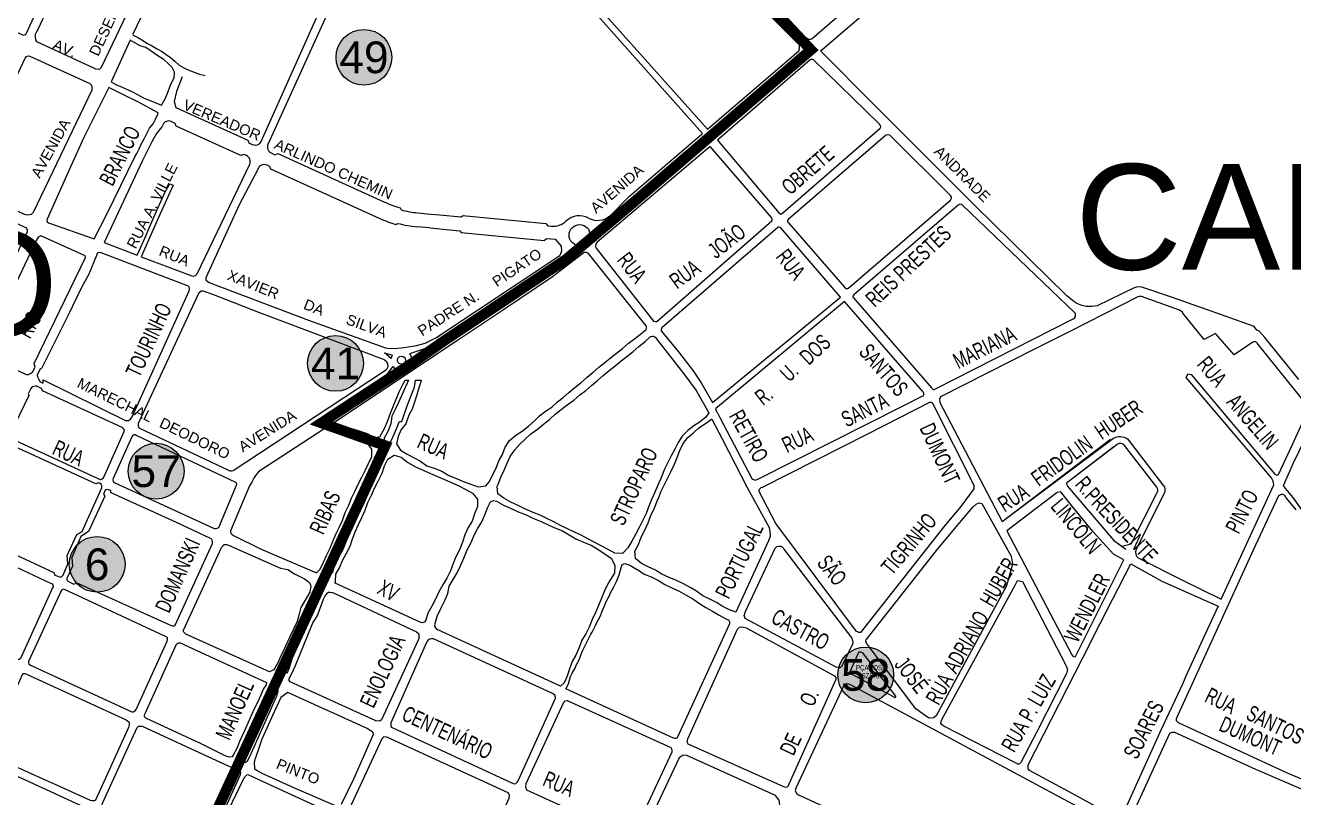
# Model space of a CAD drawing. Header units: millimetres. Extents: x 617885 to 663705, y 7172943 to 7234736.
# Drawn here: x 648214 to 649414, y 7182967 to 7183699 of the extents above; entities that cross this region are included whole.
import ezdxf
from ezdxf.enums import TextEntityAlignment as Align

# ---------------------------------------------------------------- set-up
doc = ezdxf.new("R2010")
doc.units = ezdxf.units.MM
for name, color, linetype in [('BAIRROS', 12, 'Continuous'), ('Equipamentos Públicos', 171, 'Continuous'), ('Escolas Municipais', 21, 'Continuous')]:
    doc.layers.add(name, color=color, linetype=linetype)
doc.layers.add('TOP_VIAS 10.000', color=7, linetype='Continuous', lineweight=9)
doc.layers.add('VIAS', color=7, linetype='Continuous', lineweight=5)
doc.styles.add('LDUP', font='LDUP.SHX')
doc.styles.get("Standard").update_dxf_attribs({"font": 'arial.ttf'})

msp = doc.modelspace()

# ---------------------------------------------------------------- hatches: boundary and pattern name
at = {"layer": 'Equipamentos Públicos', "true_color": 0xb3b3ff}
h = msp.add_hatch(color=151, dxfattribs=at)
edge = h.paths.add_edge_path()
edge.add_arc((648534.3, 7183668.5), 26.4, 0, 360)
h = msp.add_hatch(color=151, dxfattribs=at)
edge = h.paths.add_edge_path()
edge.add_arc((648507.4, 7183378.7), 26.4, 0, 360)
h = msp.add_hatch(color=151, dxfattribs=at)
edge = h.paths.add_edge_path()
edge.add_arc((648337.6, 7183276.6), 26.4, 0, 360)
h = msp.add_hatch(color=151, dxfattribs=at)
edge = h.paths.add_edge_path()
edge.add_arc((649009.2, 7183083.7), 26.4, 0, 360)
at = {"layer": 'Escolas Municipais'}
h = msp.add_hatch(color=21, dxfattribs=at)
edge = h.paths.add_edge_path()
edge.add_arc((648281.8, 7183188.4), 26.4, 0, 360)

# ---------------------------------------------------------------- linework, layer by layer
at = {"layer": 'BAIRROS', "lineweight": 40, "ltscale": 0.3, "const_width": 10}
for points in [[(647338.6, 7183238.9), (647837.5, 7184326), (648625.4, 7184374.7), (648591.3, 7184288.4), (648446.9, 7183983), (648825.2, 7183808), (648825.2, 7183808), (648846.3, 7183787.4), (648932.3, 7183702.3), (648957.4, 7183675.6), (648789.6, 7183531.3), (648725.5, 7183477.1), (648609.8, 7183399.8), (648579.8, 7183378.7), (648494, 7183322.3), (648554.5, 7183300.8), (648182.7, 7182495), (647174.2, 7182961.9), (647236.6, 7183017.4), (647338.6, 7183238.9)], [(648825.2, 7183808), (648932.3, 7183702.3), (648957.4, 7183675.6), (648789.6, 7183531.3), (648725.5, 7183477.1), (648609.8, 7183399.8), (648579.8, 7183378.7), (648494, 7183322.3), (648554.5, 7183300.8), (648554.5, 7183300.8), (648554.5, 7183300.8), (648554.5, 7183300.8), (648182.7, 7182495.3)]]:
    msp.add_lwpolyline(points, dxfattribs=at)
at = {"layer": 'Equipamentos Públicos', "color": 7, "lineweight": 5}
for centre in [(648534.3, 7183668.5), (648507.4, 7183378.7), (648337.6, 7183276.6), (649009.2, 7183083.7)]:
    msp.add_circle(centre, 26.4, dxfattribs=at)
at = {"layer": 'Escolas Municipais', "color": 7, "lineweight": 5}
msp.add_circle((648281.8, 7183188.4), 26.4, dxfattribs=at)
at = {"layer": 'VIAS', "color": 253}
for p, q in [((648446.4, 7183578, -957.8), (648450, 7183576.3, -957.8)), ((648450, 7183576.3, -957.8), (648452.7, 7183577.3, -957.8)), ((648452.7, 7183577.3, -957.8), (648553, 7183531.8, -957.8)), ((648568.5, 7183525.9, -957.8), (648569.6, 7183524.1, -957.8)), ((648585.2, 7183521.3, -957.8), (648594, 7183520.4, -957.8)), ((648594, 7183520.4, -957.8), (648605.8, 7183519.3, -957.8)), ((648605.8, 7183519.3, -957.8), (648626.3, 7183517.4, -957.8)), ((648626.3, 7183517.4, -957.8), (648627.9, 7183518.6, -957.8)), ((648627.9, 7183518.6, -957.8), (648706.5, 7183511.2, -957.8)), ((648596.7, 7183506.9, -957.8), (648625.1, 7183504.2, -957.8)), ((648625.1, 7183504.2, -957.8), (648626.3, 7183502.7, -957.8)), ((648626.3, 7183502.7, -957.8), (648704.9, 7183495.2, -957.8)), ((648706.5, 7183511.2, -957.8), (648708.3, 7183509, -957.8)), ((648708.3, 7183509, -957.8), (648711.6, 7183508.7, -957.8)), ((648704.9, 7183495.2, -957.8), (648707.2, 7183497.1, -957.8)), ((648707.2, 7183497.1, -957.8), (648715.4, 7183496.3, -957.8))]:
    msp.add_line(p, q, dxfattribs=at)
at = {"layer": 'VIAS', "color": 253, "flags": 128}
for points in [[(648437.1, 7183588.8), (648560.2, 7183864.5), (648563.8, 7183872.4), (648567.7, 7183881.1), (648571.4, 7183889.5), (648574.5, 7183895.4), (648578.1, 7183902.6), (648581.5, 7183908.8), (648583, 7183911.6), (648583.4, 7183913.8), (648582.6, 7183915.5), (648581.2, 7183916.6), (648454, 7183975.5), (648452.3, 7183975.5), (648451.8, 7183975.3), (648450.1, 7183974.2), (648449.1, 7183972.5), (648417.8, 7183906.1), (648367.5, 7183800), (648363.6, 7183791.8), (648360, 7183783.4), (648315.5, 7183690.3)], [(648568.8, 7183862.6), (648443.4, 7183585.9)], [(648767.2, 7183518.3), (648785.6, 7183536.9), (648854.7, 7183596.3), (648755.7, 7183707.8), (648760.6, 7183711.1), (648859.4, 7183600.4), (648945.9, 7183674.8), (648946.7, 7183676.6), (648946.7, 7183678.2), (648946.4, 7183680), (648827.2, 7183800), (648824.7, 7183802.5), (648821.8, 7183805.1), (648818.4, 7183807.2), (648811, 7183810), (648805, 7183812.8), (648796.5, 7183800)], [(648315.5, 7183690.3), (648315.9, 7183689.6), (648320.3, 7183687.2), (648325.5, 7183684), (648328.8, 7183682), (648333.3, 7183679.8), (648337.8, 7183677), (648342.6, 7183674.2), (648347, 7183671.1), (648351.2, 7183668.3), (648355.2, 7183664.9), (648359.4, 7183661), (648363.8, 7183658.5), (648368.6, 7183656.5), (648373.7, 7183654.3), (648378.7, 7183652.6), (648384, 7183651.2)], [(648362.4, 7183650.1), (648357, 7183636.2), (648354.6, 7183626.6)], [(648339.5, 7183615.9), (648320.8, 7183626.2), (648305.4, 7183633.5), (648292.9, 7183639.8), (648269.1, 7183592.7), (648256.9, 7183565.5), (648234.6, 7183515.1), (648234.3, 7183513.7), (648234.6, 7183512.6), (648235.7, 7183511.8), (648279.1, 7183496.6), (648290.9, 7183520.1), (648317.6, 7183574.2), (648319.2, 7183577.3), (648321.5, 7183581.8), (648323.7, 7183586.8), (648326.2, 7183591.3), (648328.8, 7183596.3), (648331.3, 7183601.3), (648334.7, 7183605.5), (648336.9, 7183610), (648339.2, 7183614.8), (648339.5, 7183615.9)], [(648338.1, 7183596.5), (648333.6, 7183588.5), (648324.6, 7183570.8), (648288.4, 7183493.2), (648319.7, 7183481.2), (648325.9, 7183495.2), (648335.5, 7183517), (648345.8, 7183540.5)], [(648343.1, 7183602.7), (648338.1, 7183596.5)], [(648920.1, 7183516.8), (648861.9, 7183584.2), (648754.9, 7183493.6), (648754.1, 7183492.2), (648753.6, 7183490.4)], [(648345.8, 7183540.5), (648350.6, 7183548.7), (648353.7, 7183547.3), (648339.7, 7183516.7), (648323.4, 7183479.5), (648371.3, 7183461.5), (648372.7, 7183461.3), (648374.9, 7183461.8), (648376.3, 7183463.5), (648426.2, 7183567.4)], [(648434.5, 7183564), (648434.4, 7183563.7), (648416.2, 7183528.7), (648384.8, 7183459.8), (648384.8, 7183457.9), (648387.3, 7183455.6), (648389.5, 7183454.5), (648481.7, 7183419.7), (648554.7, 7183393.3)], [(648920.8, 7183514.5), (648920.8, 7183515.4)], [(648753.6, 7183490.4), (648753.6, 7183489.4)], [(648754.1, 7183487.8), (648808.5, 7183418.8), (648810.1, 7183418.3)], [(648554.7, 7183393.3), (648558.4, 7183392.7), (648566.5, 7183393.1), (648572.5, 7183393.7), (648584, 7183395.7), (648592.3, 7183397.9), (648602.2, 7183402.8), (648719.8, 7183480.7)], [(648746.9, 7183482.6), (648744.9, 7183483.7), (648742.9, 7183483.7), (648741.6, 7183482.9)], [(648795.9, 7183406.4), (648801.3, 7183410.8)], [(648801.8, 7183412), (648801.8, 7183413.7), (648801.5, 7183414.2)], [(648622.9, 7183400.3), (648505.8, 7183322.5)], [(648779.1, 7183392.7), (648784.7, 7183397.7)], [(648739.5, 7183360.2), (648745.7, 7183365.5), (648751.3, 7183370.3)], [(648756.6, 7183375), (648762.2, 7183379.5)], [(648573.3, 7183362.8), (648576.5, 7183362.8)], [(648575.4, 7183339.3), (648582.1, 7183356.3)], [(648583, 7183362.9), (648588.5, 7183362.9), (648588.5, 7183362.2)], [(648586.2, 7183355.5), (648584.2, 7183348.8), (648582.3, 7183342.1)], [(648717.4, 7183342.3), (648723, 7183346.5)], [(648728.3, 7183351.2), (648733.9, 7183355.7)], [(648556.8, 7183324.7), (648559.3, 7183331.4), (648562.1, 7183337.9)], [(648566.9, 7183341.8), (648563.8, 7183335.1), (648560.7, 7183328.6), (648559.6, 7183321.6)], [(648579.9, 7183335.4), (648576.9, 7183329.5)], [(648706.2, 7183333.3), (648712, 7183337.2)], [(648505.5, 7183321.9), (648509.4, 7183320.3), (648516.7, 7183318.3), (648523.7, 7183316.6), (648530.7, 7183314.6)], [(648573.9, 7183321.6), (648569.4, 7183316), (648566.6, 7183309.6)], [(648684, 7183314.5), (648689.9, 7183319.3), (648695.5, 7183324.1)], [(648537.4, 7183312.4), (648544.2, 7183308.5)], [(648672.2, 7183305.6), (648678.1, 7183310.6)], [(648553.4, 7183305.9), (648554.2, 7183304.3), (648557.6, 7183302.9)], [(648565.2, 7183302.6), (648568.8, 7183296.4)], [(648656.2, 7183273.4), (648659.6, 7183279.5), (648662.1, 7183286.3), (648665.5, 7183292.4), (648668, 7183299.4)], [(649426.5, 7183233.8), (649413.8, 7183251.8), (649406.7, 7183260.3), (649405.8, 7183261.2), (649404.8, 7183263.2), (649414.1, 7183284.5), (649424.2, 7183305.5)], [(648581.7, 7183289.4), (648587.8, 7183286)], [(648600.7, 7183279.6), (648608, 7183276.5)], [(648614.5, 7183272.6), (648621.8, 7183269.8)], [(648642.5, 7183261.9), (648649.8, 7183262.7)], [(648391.1, 7183209.7), (648390.5, 7183211.6), (648389.4, 7183213), (648388.5, 7183213.3), (648356.8, 7183227.9), (648295.2, 7183256.2), (648294.4, 7183258.2), (648292.4, 7183259), (648291.3, 7183259.3), (648290.2, 7183259), (648289.3, 7183258.5), (648287.7, 7183254.8), (648289.1, 7183252.9), (648273.6, 7183219.5), (648266.3, 7183214.8)], [(649328.1, 7183096.5), (649376.3, 7183202), (649400.2, 7183253.5), (649402.8, 7183254.8), (649403.8, 7183254.8)], [(649403.8, 7183254.8), (649405.7, 7183253.8)], [(649405.7, 7183253.8), (649407.3, 7183251.1)], [(649407.3, 7183251.1), (649416.2, 7183240.1)], [(648266.3, 7183214.8), (648257.9, 7183194.9), (648258.5, 7183186.8), (648253.2, 7183175), (648253.2, 7183173.6), (648253.4, 7183173.1), (648254, 7183172.5), (648259.6, 7183169.7), (648262.7, 7183170.8), (648351.8, 7183130.4), (648353.2, 7183130.1), (648354.6, 7183130.1), (648355.7, 7183130.7), (648391.1, 7183208), (648391.1, 7183209.7)], [(648741.6, 7183107.2), (648749.2, 7183122.4), (648750.2, 7183124.3), (648753.4, 7183130.6), (648754.4, 7183132.7), (648758.1, 7183139.5), (648759.9, 7183144.2), (648762.5, 7183150.8), (648763.3, 7183152.6), (648766.7, 7183158.9), (648767.5, 7183160.8), (648770.9, 7183167.1), (648773.3, 7183172.1), (648775.9, 7183178.4), (648777.7, 7183185.2), (648777.7, 7183185.5), (648778.8, 7183188.3), (648781.2, 7183189.1), (648786.1, 7183187.5), (648792.2, 7183183.9)], [(648792.2, 7183183.9), (648793.2, 7183183.4), (648799.5, 7183179.2), (648806.1, 7183176.5), (648813.2, 7183173.1), (648819.2, 7183169.2), (648825.6, 7183166), (648832.7, 7183162.9), (648839.2, 7183159.2), (648845.5, 7183155.6), (648851.8, 7183151.4), (648857.9, 7183147.4), (648864.2, 7183144), (648870.5, 7183140.3), (648876.8, 7183136.9), (648879.4, 7183135.9), (648880, 7183134.6), (648880.2, 7183133.3), (648880.2, 7183132), (648830.7, 7183024.1), (648830.4, 7183023.8), (648829.4, 7183023.5), (648828.8, 7183023.5), (648827.8, 7183023.8), (648827.3, 7183023.8), (648725.4, 7183070.5), (648727.9, 7183075.2), (648729.8, 7183082.3), (648731.3, 7183085.2), (648734.8, 7183091.5), (648735, 7183092.2), (648738.2, 7183098.5), (648738.9, 7183100.7), (648741.6, 7183107.2), (648749.2, 7183122.4)], [(648676.8, 7182980.6), (648678.2, 7182980.9), (648679.3, 7182982), (648680.2, 7182983.4), (648715.5, 7183061.6), (648715.5, 7183062.4), (648715, 7183064.4), (648713.3, 7183065.8), (648712.2, 7183066.3), (648600.1, 7183117.9), (648598.1, 7183117.9), (648596.2, 7183117.4), (648594.8, 7183116.3), (648593.9, 7183115.1), (648593.6, 7183114.3), (648559.7, 7183038.4)], [(648406.6, 7183005.7), (648403, 7183007.1), (648379.7, 7183018.6), (648327.9, 7183042.8), (648326.8, 7183043.6), (648326.5, 7183044.7), (648326.5, 7183045.8), (648327.1, 7183047), (648356.8, 7183112.8), (648357.1, 7183113), (648358.2, 7183113.9), (648359.1, 7183114.2)], [(648359.1, 7183114.2), (648360.5, 7183114.2), (648392, 7183099.6), (648442, 7183076.6), (648441.7, 7183074.3), (648439, 7183070.1), (648436.3, 7183063.9), (648434, 7183058.3), (648430.3, 7183051.5), (648426.1, 7183041.4), (648421.1, 7183030.6), (648416.5, 7183020.6), (648413.9, 7183014.1), (648410.6, 7183007.7), (648409.7, 7183006), (648406.6, 7183005.7)], [(649303.5, 7183042.4), (649328.1, 7183096.5)], [(648513.1, 7182961.4), (648524.9, 7182986), (648543.2, 7183027.5), (648542.9, 7183028.9), (648542, 7183030), (648540.3, 7183031.1), (648537.3, 7183032.8), (648513.2, 7183044), (648505.6, 7183047.5), (648494.8, 7183052.3), (648462.2, 7183067), (648455.7, 7183062.3), (648452.3, 7183054.7), (648447.9, 7183045.2), (648442.5, 7183033.2), (648437.5, 7183022.8), (648434.7, 7183014.4), (648431.6, 7183005.1), (648431.3, 7183004.9), (648430.5, 7183000.7), (648430.7, 7182995.1), (648432.7, 7182993.4), (648437.5, 7182990.6), (648467.7, 7182977.1), (648509.2, 7182959.2)], [(648559.7, 7183038.4), (648559.7, 7183035.6), (648560.2, 7183034.5), (648561.1, 7183033.9), (648675.4, 7182980.9), (648676.8, 7182980.6)], [(649303.5, 7183040.3), (649303.5, 7183042.4)], [(649305.3, 7183038.4), (649303.5, 7183040.3)], [(649453, 7182951.4), (649453, 7182960.4), (649451, 7182969.8), (649440.3, 7182977.4), (649409.2, 7182990.4), (649305.3, 7183038.4)]]:
    msp.add_lwpolyline(points, dxfattribs=at)
at = {"layer": 'VIAS', "color": 253}
for points in [[(648272.6, 7183819.6), (648272.6, 7183817.1), (648272, 7183816.3), (648264.5, 7183800), (648214.5, 7183691.1), (648213.7, 7183689.8), (648212, 7183689.3), (648210.3, 7183690), (648200, 7183694.7), (648136.6, 7183723.6), (648135.5, 7183725)], [(649419.3, 7183363.3), (649386.9, 7183403.1), (649381.4, 7183409.4), (649379.5, 7183410.2), (649376.9, 7183413.6), (649341.7, 7183426.2), (649297.8, 7183441.6), (649270.5, 7183451), (649267.6, 7183451.3), (649265.5, 7183451), (649263.4, 7183450.3), (649228.2, 7183433.2), (649223.2, 7183432.4), (649218, 7183432.4), (649213.8, 7183433.4), (649209.1, 7183435.5), (649205.1, 7183437.9), (649202.7, 7183440), (649199.6, 7183442.6), (649112.6, 7183528.1), (649015.8, 7183624.7), (648966.9, 7183674), (648966.9, 7183674.8), (648967.7, 7183675.6), (649112.4, 7183800)], [(648998.4, 7183720.5), (648958.5, 7183686), (648956.7, 7183685.3), (648955.1, 7183685.3), (648953.3, 7183686.8), (648925.4, 7183714.7)], [(648101.1, 7183423.9), (648101.4, 7183426.7), (648104.5, 7183434.2), (648107, 7183434.8), (648151.6, 7183533.4), (648151.9, 7183533.7), (648152.4, 7183534.2), (648153, 7183534.5), (648154.7, 7183534.5), (648156.4, 7183534.2), (648200, 7183514), (648212.7, 7183508.1), (648214.4, 7183507.3), (648214.9, 7183506.5), (648215.5, 7183504.8), (648215.5, 7183503.4), (648200, 7183470.4), (648169.5, 7183405.3), (648170.6, 7183403.1), (648167.5, 7183396.4), (648165.8, 7183393.9)], [(648810.1, 7183418.3), (648811.4, 7183418.5), (648920.5, 7183513.7), (648920.8, 7183514.5)], [(648920.8, 7183515.4), (648920.1, 7183516.8)], [(648864.3, 7183341.6), (648985.4, 7183441.5), (648928.5, 7183507.3), (648927.7, 7183507.6), (648926.9, 7183507.6), (648926.1, 7183507.3), (648816.4, 7183412.2), (648815.9, 7183411.5)], [(648753.6, 7183489.4), (648753.8, 7183488.6), (648754.1, 7183487.8)], [(648741.6, 7183482.9), (648712.9, 7183460.8), (648666.4, 7183429.4), (648622.9, 7183400.3)], [(648801.5, 7183414.2), (648746.9, 7183482.6)], [(648867.1, 7183335.6), (648868.4, 7183332.5), (648868.8, 7183332), (648871.1, 7183327.6), (648901.4, 7183269.8), (648902.4, 7183269), (648904.5, 7183268.2), (648907.2, 7183269.2), (649045.3, 7183338.7), (649062.8, 7183347.5), (649063.9, 7183348.1), (649064.2, 7183349.1), (649064.1, 7183350.2), (649063.9, 7183351), (649063.6, 7183351.7), (649063.1, 7183352.3), (649026.8, 7183394), (649018.9, 7183403.1), (648989.1, 7183437.4), (648867.1, 7183335.6)], [(648707.3, 7183231.9), (648701, 7183235), (648694.4, 7183237.6), (648687.3, 7183240.8), (648680.8, 7183243.9), (648673.2, 7183247.3), (648666.8, 7183251), (648661.1, 7183255.2), (648660.5, 7183262.3), (648661.3, 7183264.4), (648663.9, 7183271), (648667.1, 7183277.5), (648669.7, 7183284.1), (648672.8, 7183290.4), (648677, 7183296.7), (648681.8, 7183302.2), (648687, 7183306.9), (648692.3, 7183311.9), (648698.6, 7183316.4), (648704.3, 7183321.1), (648709.8, 7183325.6), (648715.4, 7183330.6), (648721.1, 7183335), (648726.6, 7183339.5), (648732.9, 7183344), (648738.4, 7183348.7), (648744.2, 7183353.1), (648749.7, 7183357.6), (648755.2, 7183362.6), (648760.8, 7183367.1), (648766.3, 7183371.8), (648772.1, 7183376.5), (648777.6, 7183381), (648783.3, 7183385.5), (648789.1, 7183389.9), (648794.6, 7183394.6), (648800.1, 7183399.1), (648805.4, 7183404), (648807, 7183404.4), (648808, 7183404.4), (648808.8, 7183404.1), (648809.8, 7183403.6), (648838, 7183367.4), (648848.8, 7183352.9), (648860.6, 7183332), (648858, 7183327.7), (648852.5, 7183323.3), (648846.4, 7183319.6), (648840.7, 7183315.1), (648835.4, 7183309.9), (648831.7, 7183303.8), (648828.6, 7183297.5), (648825.2, 7183291.2), (648822, 7183284.9), (648818.9, 7183278.6), (648815.8, 7183271.3), (648812.9, 7183263.9), (648809.7, 7183256.8), (648806.8, 7183250.3), (648803.9, 7183243.5), (648801.3, 7183236.6), (648798.2, 7183230.3), (648795, 7183223.8), (648791.6, 7183217.2), (648788, 7183210.4), (648784, 7183204.1), (648779, 7183198.8), (648771.9, 7183199.1), (648765.6, 7183202.5), (648758.8, 7183205.9)], [(648784.7, 7183397.7), (648790.3, 7183401.9), (648795.9, 7183406.4)], [(648801.3, 7183410.8), (648801.8, 7183412)], [(648815.9, 7183411.5), (648815.6, 7183410.7)], [(648815.6, 7183410.7), (648815.6, 7183409.6), (648831.9, 7183389.7), (648845.9, 7183371.6), (648853.5, 7183360.3), (648864.3, 7183341.6)], [(648762.2, 7183379.5), (648767.8, 7183384), (648773.4, 7183388.5), (648779.1, 7183392.7)], [(648751.3, 7183370.3), (648756.6, 7183375)], [(648562.1, 7183337.9), (648564.9, 7183344.9), (648567.7, 7183351.6), (648571, 7183358.6), (648573.3, 7183362.9)], [(648576.5, 7183362.8), (648566.9, 7183341.8)], [(648582.1, 7183356.3), (648583, 7183362.9)], [(648588.5, 7183362.2), (648586.2, 7183355.5)], [(648733.9, 7183355.7), (648739.5, 7183360.2)], [(648723, 7183346.5), (648728.3, 7183351.2)], [(648557.6, 7183302.9), (648560.1, 7183305.4), (648562.9, 7183311.8), (648567.8, 7183323.8), (648570.3, 7183323.8), (648575.4, 7183339.3)], [(648582.3, 7183342.1), (648579.9, 7183335.4)], [(648695.5, 7183324.1), (648700.6, 7183329.1), (648706.2, 7183333.3)], [(648712, 7183337.2), (648717.4, 7183342.3)], [(648505.8, 7183322.5), (648505.5, 7183321.9)], [(648544.2, 7183308.5), (648549.3, 7183309.2), (648554, 7183317.7), (648556.8, 7183324.7)], [(648559.6, 7183321.6), (648556.8, 7183314.3), (648553.4, 7183307.9), (648553.4, 7183305.9)], [(648576.9, 7183329.5), (648573.9, 7183321.6)], [(648530.7, 7183314.6), (648537.4, 7183312.4)], [(648566.6, 7183309.6), (648565.2, 7183302.6)], [(648678.1, 7183310.6), (648684, 7183314.5)], [(648200, 7183199.6), (648240.8, 7183180.6), (648241.7, 7183178.1), (648247.3, 7183176.1), (648248.1, 7183176.7), (648248.7, 7183177.3), (648249.5, 7183178.1), (648254, 7183189), (648253.4, 7183196.9), (648262.4, 7183216.8), (648267.5, 7183219.5), (648272.5, 7183230.8), (648286.3, 7183260.7), (648286.3, 7183263), (648285.7, 7183264.4), (648284, 7183265.2), (648282.6, 7183265.5), (648281.5, 7183264.9), (648280.4, 7183264.7), (648200, 7183301.7)], [(648568.8, 7183296.4), (648575.2, 7183292.8), (648581.7, 7183289.4)], [(648668, 7183299.4), (648672.2, 7183305.6)], [(648587.8, 7183286), (648593.7, 7183281.8), (648600.7, 7183279.6)], [(648608, 7183276.5), (648614.5, 7183272.6)], [(648649.8, 7183262.7), (648653.2, 7183266.9), (648656.2, 7183273.4)], [(648621.8, 7183269.8), (648628.2, 7183266.7), (648635.5, 7183264.4), (648642.5, 7183261.9)], [(648758.8, 7183205.9), (648746.2, 7183212.7), (648739.9, 7183215.9), (648733.6, 7183219), (648727, 7183221.9), (648720.4, 7183225.3), (648713.9, 7183228.7), (648707.3, 7183231.9)], [(648200, 7182910.1), (648231.8, 7182866.8), (648232.8, 7182866), (648233.8, 7182865.8), (648234.7, 7182866.1), (648235.8, 7182867.2), (648263.8, 7182927.7), (648275.4, 7182952.6), (648275.8, 7182953.7), (648275.8, 7182954.9), (648275.1, 7182955.8), (648273.7, 7182956.6), (648214.1, 7182983.9), (648200, 7182990.4)]]:
    msp.add_lwpolyline(points, dxfattribs=at)
at = {"layer": 'VIAS', "color": 253, "flags": 128}
for points in [[(648280.3, 7183657.7), (648282.6, 7183657.4), (648284.2, 7183657.7), (648285.9, 7183659.1), (648344.3, 7183781.8), (648344.6, 7183783.7), (648344.6, 7183785.1), (648344.3, 7183786.5), (648342.9, 7183787.6), (648316, 7183800), (648284.3, 7183814.6), (648283.8, 7183814.8), (648282.9, 7183814.8), (648281.5, 7183814.6), (648280.7, 7183813.7), (648274.3, 7183800), (648225.9, 7183695.6), (648224.4, 7183692.6), (648223.2, 7183690.2), (648223, 7183687.7), (648223.4, 7183685.2), (648224.3, 7183683.5), (648278.4, 7183658.5)], [(648299.4, 7183642.8), (648305.3, 7183640.3), (648315.3, 7183635.8), (648325.7, 7183630.2), (648342.8, 7183623.1), (648343.9, 7183625.4), (648346.4, 7183629.9), (648348.4, 7183634.7), (648350.4, 7183639.7), (648352.1, 7183644.5), (648354.6, 7183649.2), (648354.9, 7183654.3), (648352.9, 7183659), (648349, 7183662.7), (648344.8, 7183666.6), (648340.3, 7183669.4), (648336.1, 7183672.2), (648331.9, 7183675), (648327.7, 7183677.8), (648322.4, 7183679.5), (648317.6, 7183682.3), (648313.1, 7183684.7), (648295.2, 7183645.4)], [(648869, 7183590.2), (648927.2, 7183521), (648928.2, 7183520.4), (648929.5, 7183520.4), (648930.7, 7183521.3), (649022.9, 7183601.3), (649023.5, 7183602.6), (649023.2, 7183603.9), (649022.2, 7183605.2), (648959.6, 7183666.6), (648958.5, 7183666.6), (648957.2, 7183666.4), (648956.7, 7183666.1)], [(648990.8, 7183449.6), (648992.1, 7183449.6), (648993.4, 7183450.4), (649089.5, 7183533.1), (649090.5, 7183535), (649090.5, 7183536), (649090.2, 7183536.8), (649089.4, 7183537.6), (649032.1, 7183594.8), (649030.3, 7183595), (649028.7, 7183594.8), (649027.7, 7183594.2), (648935.8, 7183515), (648935.3, 7183513.9), (648935.3, 7183512.8), (648936.1, 7183511.8), (648989.2, 7183450.9)], [(649099.2, 7183529.4), (649097.9, 7183529.2), (649096.8, 7183528.4), (648998.1, 7183443.6), (648997.1, 7183442.2), (648997.1, 7183441.2), (648997.6, 7183440.7), (649071.5, 7183355.4), (649073.1, 7183354.1), (649074.1, 7183354.1), (649075.2, 7183354.6), (649205.7, 7183420.8), (649207, 7183421.9), (649207.8, 7183423.7), (649207.8, 7183425.8), (649207.2, 7183426.6), (649162.3, 7183469.6), (649100.5, 7183528.9)], [(648283.6, 7183483.7), (648282.5, 7183483.4), (648281.9, 7183482.6), (648281.1, 7183480.9), (648273.8, 7183463.3), (648266.8, 7183449.8), (648254.4, 7183424.3), (648229.2, 7183373.7), (648227.8, 7183373.4), (648224.9, 7183367.5), (648225.2, 7183365.8), (648226.6, 7183363.3), (648228, 7183361.3), (648229.7, 7183360.5), (648230.6, 7183359.9), (648230.8, 7183363), (648308.7, 7183324.6), (648311.5, 7183324.6), (648313.2, 7183326), (648314.9, 7183328.2), (648368.8, 7183447.5), (648369.3, 7183449.2), (648369.3, 7183450.3), (648368.4, 7183451.5), (648367.2, 7183452.1), (648285.6, 7183483.4)], [(648410.4, 7183276.9), (648408.8, 7183276.6), (648407.6, 7183276.6), (648406.5, 7183277.2), (648322.2, 7183317), (648321.1, 7183318.1), (648320.8, 7183319.5), (648320.8, 7183320.9), (648321, 7183321.8), (648321.3, 7183322.6), (648378.3, 7183445.8), (648380.3, 7183447.5), (648381.9, 7183447.5), (648384.8, 7183446.4), (648390.1, 7183444.4), (648396.5, 7183441.9), (648434.6, 7183427.3), (648553.3, 7183382.4), (648555.5, 7183380.5), (648556.7, 7183378.3), (648556.9, 7183375.5), (648555.7, 7183373), (648553.9, 7183371.4)], [(649071, 7183342), (649071.8, 7183341.5), (649072.8, 7183340.5), (649111.4, 7183263.4), (649111.7, 7183259.9), (649099.3, 7183243.3), (649084, 7183225.2), (649004.2, 7183123.9), (649002.4, 7183123.9), (649001.3, 7183124.4), (649000.5, 7183124.9), (648999.7, 7183126.2), (648924.3, 7183227), (648908.5, 7183257.4), (648908.5, 7183259.3), (648909.3, 7183260.3), (648910.3, 7183261.1), (648911.4, 7183261.4), (649011.9, 7183312.3), (649069.8, 7183342)], [(648880.2, 7183145.3), (648873.9, 7183148.5), (648867.9, 7183152.2), (648861.6, 7183155.3), (648855.2, 7183158.7), (648849.2, 7183162.9), (648843.2, 7183166.6), (648836.6, 7183170), (648830, 7183173.1), (648823.2, 7183176), (648816.1, 7183179.2), (648810.1, 7183182.8), (648803.2, 7183186), (648796.9, 7183189.1), (648791.4, 7183193.8), (648790.6, 7183200.9), (648794.3, 7183207.2), (648796.6, 7183214.1), (648800, 7183220.9), (648803.2, 7183227.7), (648805.8, 7183234.5), (648809.2, 7183241.9), (648812.3, 7183249.2), (648813, 7183250.8), (648815.2, 7183256.9), (648818.4, 7183263.4), (648821.8, 7183270.2), (648825.2, 7183276.5), (648828.1, 7183283.1), (648830.7, 7183289.7), (648833.3, 7183296.2), (648836.5, 7183302.8), (648840.7, 7183308.6), (648846.2, 7183313), (648851.4, 7183317.8), (648857.5, 7183321.7), (648863.2, 7183325.9), (648863.5, 7183325.9), (648873.5, 7183307.3), (648896.9, 7183261.1), (648917.7, 7183223.3), (648918.5, 7183219.1), (648918.8, 7183216.8), (648918.8, 7183214.7), (648917.4, 7183211.5), (648917.2, 7183210.5), (648906.5, 7183187.3), (648886.2, 7183143.2)], [(648315.8, 7183310.7), (648316.9, 7183311.2), (648317.9, 7183311.2), (648319.2, 7183310.4), (648412.6, 7183266.3), (648413.4, 7183265.5), (648413.7, 7183263.9), (648413.4, 7183262.9), (648396.5, 7183223), (648395.2, 7183222.3), (648394.1, 7183222), (648393.1, 7183222), (648392.3, 7183222.3), (648298.1, 7183265.6), (648297.3, 7183266.9), (648296.8, 7183268.2), (648297.1, 7183270), (648315, 7183309.6)], [(648434.8, 7183276.3), (648432.6, 7183273.8), (648430.3, 7183270.7), (648428.1, 7183266.2), (648426.1, 7183262.6), (648407.9, 7183220), (648407.9, 7183218.6), (648408.4, 7183217.8), (648409.3, 7183217), (648410.7, 7183215.8), (648437, 7183202.9), (648489.4, 7183180.2), (648492.8, 7183183.8), (648495.9, 7183190.3), (648499, 7183196.7), (648502.1, 7183203.2), (648504.8, 7183209.9), (648507.7, 7183216.9), (648511, 7183223.3), (648514.1, 7183230), (648516.6, 7183237.6), (648520, 7183244.3), (648522.5, 7183251), (648525.6, 7183257.5), (648528.7, 7183264.2), (648532.1, 7183270.4), (648535.4, 7183277.4), (648538.5, 7183283.8), (648541.9, 7183290.5), (648541.9, 7183297.5), (648537.7, 7183303.2), (648531, 7183306.2), (648524, 7183307.4), (648517, 7183309), (648510.8, 7183312.4), (648504.1, 7183314.9), (648497.3, 7183316.9)], [(648501.2, 7183176.8), (648497, 7183177.7), (648498.4, 7183184.7), (648501.2, 7183191.1), (648502.9, 7183196.2), (648506.2, 7183202.3), (648508.8, 7183209), (648512.1, 7183215.5), (648514.9, 7183222.2), (648518.3, 7183229.2), (648521.1, 7183235.7), (648523.9, 7183242.7), (648527, 7183249.7), (648530.4, 7183256.1), (648533.5, 7183262.8), (648536.6, 7183269.3), (648538.8, 7183276), (648541.9, 7183282.7), (648544.7, 7183290), (648549.2, 7183296.7), (648555.3, 7183293.3), (648552, 7183286), (648548.3, 7183279.9), (648544.7, 7183272.6), (648541.9, 7183265.6), (648539.3, 7183258.9), (648536.3, 7183251.3), (648533.5, 7183244.9), (648529.8, 7183237.9), (648526.2, 7183230.6), (648523.4, 7183223.3), (648520.3, 7183216.6), (648517.5, 7183210.2), (648514.4, 7183202.6), (648511, 7183196.4), (648507.4, 7183190.3), (648504.6, 7183181)], [(648507.6, 7183179.1), (648511.3, 7183185.2), (648514.1, 7183192), (648517.7, 7183199), (648521.1, 7183205.7), (648523.6, 7183212.7), (648526.2, 7183219.7), (648529.2, 7183226.1), (648532.3, 7183232.8), (648535.4, 7183239.8), (648537.9, 7183246.8), (648541.3, 7183253.8), (648544.4, 7183260.6), (648547.8, 7183267), (648551.4, 7183274.8), (648553.9, 7183281.6), (648557, 7183288), (648562.9, 7183291.9), (648569.6, 7183290), (648575.8, 7183284.9), (648583.1, 7183280.7), (648590.4, 7183277.6), (648597.4, 7183274.5), (648603.8, 7183271.7), (648610.6, 7183268.7), (648624, 7183262.8), (648630.7, 7183259.4), (648636.9, 7183255.8), (648641.7, 7183250.1), (648641.9, 7183243.1), (648638.8, 7183236.1), (648636.6, 7183229.4), (648632.9, 7183223.2), (648629.9, 7183216.2), (648627.6, 7183209.5), (648624.8, 7183202.2), (648621.4, 7183195.5), (648618.6, 7183189.1), (648616.1, 7183182.4), (648612.7, 7183175.4), (648609.1, 7183168.9), (648605.2, 7183162.5), (648602.1, 7183155.5), (648598.4, 7183148.8), (648594.8, 7183142.3), (648592.8, 7183135.6), (648592, 7183133.9), (648589.7, 7183133.1), (648588.1, 7183133.3), (648507.1, 7183170.7), (648507.3, 7183172.1)], [(648603.8, 7183139.8), (648607.1, 7183146.5), (648611, 7183154.1), (648613.6, 7183160.8), (648615, 7183167.8), (648618.9, 7183174), (648622.6, 7183180.4), (648625.6, 7183187.1), (648629, 7183194.4), (648632.1, 7183202), (648635.7, 7183209.2), (648638.5, 7183216), (648641.9, 7183222.1), (648645.8, 7183228.8), (648648.6, 7183235.3), (648651.7, 7183242.6), (648654, 7183247.6), (648656.8, 7183249), (648659.9, 7183248.2), (648666.3, 7183244.5), (648673, 7183241.7), (648680.3, 7183238.1), (648687.3, 7183235.5), (648694.1, 7183232.2), (648701.9, 7183229.1), (648708.6, 7183225.7), (648715.1, 7183222.9), (648722.1, 7183220.1), (648728.5, 7183216.2), (648734.7, 7183212.5), (648742, 7183209.5), (648749.5, 7183206.7), (648756, 7183202.5), (648762.4, 7183198.2), (648768.6, 7183194), (648771.7, 7183187.3), (648771.4, 7183180), (648765.5, 7183170.5), (648762.1, 7183163.2), (648759.3, 7183156.5), (648756.2, 7183149.5), (648753.4, 7183142.8), (648750.3, 7183136.1), (648747.5, 7183129), (648744.2, 7183122.6), (648740.5, 7183116.5), (648738, 7183109.5), (648734.9, 7183102.5), (648731.5, 7183096.3), (648729, 7183089.6), (648726.5, 7183082.6), (648723.7, 7183076.1), (648720.3, 7183073), (648603.5, 7183126.6), (648601.5, 7183129.4), (648601.8, 7183132.8)], [(649253.4, 7183192.6), (649243.6, 7183198.1), (649224.3, 7183219.4), (649201.9, 7183246.8), (649193.8, 7183257.2), (649190.3, 7183256.5), (649142.9, 7183220.2), (649204.3, 7183102.7), (649205.4, 7183101.4), (649206.7, 7183100.8), (649207.8, 7183101.2)], [(649077.4, 7183203.2), (649098.3, 7183227.9), (649110.7, 7183242.6), (649113.7, 7183245.5), (649116.6, 7183246.7), (649119.1, 7183246.1), (649146.9, 7183196.1), (649148.3, 7183188.7), (649142.4, 7183168), (649076, 7183044.9), (649073.3, 7183043.1), (649069.4, 7183042.8), (649065.7, 7183044.9), (649056.8, 7183051.5), (649023.2, 7183096.2), (649010, 7183113.9), (649009.4, 7183115.5), (649009.7, 7183116.8)], [(648365.8, 7183122.3), (648363.8, 7183124.2), (648363.3, 7183125.4), (648363.6, 7183126.2), (648399.5, 7183204.3), (648402, 7183207.2), (648404.2, 7183207.1), (648406.2, 7183206.6), (648455.2, 7183184.7), (648462.2, 7183183.6), (648468.7, 7183179.4), (648477.9, 7183174.6), (648481.6, 7183172.1), (648483.2, 7183170.7), (648484.1, 7183167.9), (648483.2, 7183162), (648474.6, 7183147.4), (648473.1, 7183141.3), (648471.2, 7183134.3), (648464.2, 7183119.7), (648459.9, 7183111), (648454.6, 7183099.5), (648453.2, 7183095.9), (648449.8, 7183090), (648449, 7183088.6), (648444.8, 7183086.7)], [(648925.1, 7183205.2), (648926.9, 7183205.7), (648928.8, 7183205.7), (648930.1, 7183205), (648931.1, 7183203.9), (648931.6, 7183202.8), (648960, 7183165.6), (648996.1, 7183118.6), (648996.8, 7183116.3), (648996.9, 7183114.4), (648996.6, 7183112.9), (648986.3, 7183091.2), (648985.5, 7183090.6), (648984.5, 7183090.3), (648982.9, 7183090.6), (648981.4, 7183091.1), (648895.2, 7183137), (648894.7, 7183138), (648894.3, 7183139.9), (648894.7, 7183141.4), (648895.2, 7183143), (648923.5, 7183203.6)], [(648250.3, 7183164.9), (648249.2, 7183164.7), (648248.1, 7183163.8), (648216.9, 7183096.3), (648216.9, 7183094.9), (648217.2, 7183094.1), (648218.6, 7183093), (648314.5, 7183048.6), (648316.1, 7183048.6), (648317.5, 7183049.5), (648318.7, 7183050.9), (648348.1, 7183115.8), (648348.4, 7183117.2), (648348.4, 7183118.7), (648347.6, 7183119.5), (648346.4, 7183120.1)], [(648491.1, 7183157.5), (648492.5, 7183163.7), (648491.7, 7183165.1), (648488.3, 7183163.1), (648483.8, 7183152.8), (648479.3, 7183140.7), (648472, 7183126.1), (648469.5, 7183119.1), (648462.8, 7183106.8), (648457.4, 7183092.8), (648455.2, 7183086.7), (648456.9, 7183084.4), (648461.9, 7183086.1), (648463.9, 7183090.6), (648466.4, 7183099), (648469.2, 7183106.8), (648474, 7183116), (648477.6, 7183125.3), (648480.4, 7183132.9), (648484.6, 7183139.9), (648486.3, 7183143.5), (648488.3, 7183148.3), (648488.6, 7183151.1), (648489.1, 7183153.3)], [(649199.7, 7183090.4), (649200.2, 7183088.6), (649199.9, 7183087.2), (649199.7, 7183086.2), (649199.4, 7183085.1), (649171.1, 7183029.8), (649156.1, 7183000.6), (649154.8, 7182999.6), (649153.8, 7182999.3), (649153, 7182999.3), (649152.2, 7182999.8), (649151.7, 7183000.1), (649123.9, 7183014.2), (649083.1, 7183035), (649081.2, 7183036.5), (649080.4, 7183038.1), (649081, 7183040.7), (649150.9, 7183169.4), (649153, 7183173), (649157.6, 7183172.3), (649198.9, 7183092.2)], [(648465.8, 7183084.4), (648469.5, 7183092.5), (648486, 7183132.9), (648488.3, 7183136.8), (648490.8, 7183140.7), (648492.5, 7183146), (648496.1, 7183155.3), (648497.3, 7183157.8), (648499.5, 7183161.1), (648500.8, 7183162.1), (648502, 7183162), (648504.5, 7183161.7), (648505.4, 7183161.4), (648584.1, 7183124.4), (648586.1, 7183122.7), (648586.4, 7183120.2), (648586.1, 7183118.2), (648585.5, 7183116.5), (648551, 7183041.2), (648549.6, 7183040.1), (648547.9, 7183039.8), (648545.7, 7183040.1), (648544.8, 7183040.4), (648464.4, 7183077.1), (648463.6, 7183078.5), (648463.6, 7183080.2)], [(648935.2, 7182977.5), (648934, 7182977), (648931.6, 7182977.6), (648841.2, 7183018.2), (648840.3, 7183019.9), (648840.7, 7183023.2), (648887.8, 7183127.1), (648889.8, 7183128.8), (648891.9, 7183129.3), (648896, 7183128.2), (648979.6, 7183082.7), (648980.8, 7183081.1), (648981, 7183079.3)], [(649037.3, 7183063.5), (649037.3, 7183062.5), (649036.8, 7183062), (649036, 7183062.5), (648996.4, 7183084), (648995.6, 7183084.2), (648994.8, 7183085), (648994.5, 7183086.3), (648994.8, 7183087.4), (649002.6, 7183105.2), (649003.4, 7183105.5), (649004.2, 7183105.5), (649005.3, 7183105.2), (649005.8, 7183105), (649014.3, 7183093.8)], [(649037.3, 7183063.5), (649037.3, 7183062.5), (649036.8, 7183062), (649036, 7183062.5), (648996.4, 7183084), (648995.6, 7183084.2), (648994.8, 7183085), (648994.5, 7183086.3), (648994.8, 7183087.4), (649002.6, 7183105.2), (649003.4, 7183105.5), (649004.2, 7183105.5), (649005.3, 7183105.2), (649005.8, 7183105), (649014.3, 7183093.8)], [(648422.3, 7183001), (648424, 7183002.3), (648426.5, 7183007.1), (648451.8, 7183064), (648453.2, 7183068.3), (648452.9, 7183070.1), (648448.7, 7183071.8), (648443.9, 7183068.5), (648441.1, 7183061.7), (648436.4, 7183051.8), (648432.5, 7183043.9), (648428.5, 7183033.4), (648422.7, 7183023.4), (648418.4, 7183016), (648414.8, 7183009.3), (648413.1, 7183004.9), (648415.9, 7183001.8), (648418.1, 7183001), (648419.5, 7183000.1)], [(648943.4, 7182977.2), (648942.5, 7182974.2), (648943.7, 7182971.5), (648945.6, 7182970.1), (649072.7, 7182911.7), (649075, 7182910.7), (649201.3, 7182852.7), (649204.9, 7182852.4), (649206.9, 7182853.5), (649245, 7182935.6), (649244.9, 7182938.3), (649244, 7182940.4), (648994.9, 7183074.2), (648992.2, 7183075.1), (648989.7, 7183074.7), (648988.2, 7183073)], [(648824.7, 7183015.1), (648825.7, 7183013.1), (648825.6, 7183010.5), (648789.2, 7182932.2), (648787.7, 7182931.5), (648784.7, 7182930.8), (648688.6, 7182974.6), (648687.5, 7182977), (648687.7, 7182980.9), (648723.6, 7183058), (648724.7, 7183059), (648726.8, 7183059.6)], [(648390.6, 7183004.6), (648405.7, 7182997.7), (648411.6, 7182995.1), (648417, 7182992.5), (648417.5, 7182991.2), (648417.2, 7182989.2), (648402.7, 7182956.8), (648389.2, 7182927.5), (648383.9, 7182917.1), (648381.5, 7182916.2), (648375.4, 7182919.1), (648369.8, 7182921.3), (648287, 7182959.3), (648286.5, 7182961.2), (648287.2, 7182963), (648319.8, 7183034), (648321, 7183035), (648324.3, 7183035.2)], [(648555.9, 7183024.7), (648553.2, 7183025), (648551.2, 7183023.3), (648520.5, 7182957.1), (648520.6, 7182955.3), (648522, 7182953.3), (648636.3, 7182900.3), (648640, 7182900.2), (648642.4, 7182901.9), (648671.9, 7182967), (648672.1, 7182969.7), (648670.9, 7182971.9)], [(649378, 7182994.5), (649439, 7182968.1), (649444.7, 7182963.4), (649446.7, 7182958.1), (649427.5, 7182915.7), (649413.3, 7182878.3), (649410.4, 7182876.3), (649407.8, 7182874.8), (649404.8, 7182874.8), (649261.1, 7182941.2), (649259.1, 7182943.8), (649259.1, 7182945.7), (649297.2, 7183028.5), (649299.6, 7183029.6), (649301.5, 7183029.5)], [(648927.8, 7182960.5), (648927.4, 7182965), (648923.9, 7182969.6), (648840, 7183007.5), (648836.4, 7183007.8), (648832.5, 7183005.2), (648796.7, 7182928.9), (648796.5, 7182926.6), (648798.8, 7182923.9), (648886.7, 7182883.4), (648891.4, 7182884.5), (648894.2, 7182887)], [(648423.1, 7182988.7), (648420.7, 7182985.9), (648404.3, 7182952.1), (648387, 7182915.8), (648386.6, 7182914.3), (648386.9, 7182913.6), (648387.4, 7182913.2), (648471.1, 7182874.9), (648473.4, 7182875.7), (648474.9, 7182877.7), (648490.4, 7182911.9), (648507, 7182948.3), (648507, 7182949.7), (648505.8, 7182951.8), (648458.2, 7182973.6), (648424.6, 7182989.1)]]:
    msp.add_lwpolyline(points, close=True, dxfattribs=at)
at = {"layer": 'VIAS', "color": 253}
for points in [[(648276.7, 7183637.5), (648221.1, 7183521.6), (648219.4, 7183519.6), (648216.3, 7183519.1), (648214.4, 7183519.3), (648213, 7183519.6), (648200, 7183525.6), (648160.3, 7183544), (648158.6, 7183545.2), (648158.3, 7183547.1), (648158.3, 7183549.1), (648158.6, 7183550.2), (648200, 7183638.7), (648213.6, 7183667.8), (648215, 7183669.2), (648216.4, 7183669.8), (648218.1, 7183669.5), (648274.7, 7183643.7), (648276.4, 7183642), (648276.9, 7183639.8)], [(648270.4, 7183480.4), (648269.9, 7183480.9), (648228.4, 7183499.4), (648226.1, 7183498.3), (648225, 7183496.6), (648224.2, 7183495), (648200, 7183444.3), (648179, 7183400.3), (648176.2, 7183399.5), (648172.8, 7183391.9), (648172.8, 7183389.9), (648174.2, 7183387.4), (648176.2, 7183386.3), (648200, 7183375.2), (648214.6, 7183368.3), (648216.8, 7183368.1), (648218.8, 7183369.2), (648220.8, 7183371.1), (648223, 7183375.1), (648222.2, 7183378.7), (648270.7, 7183479)], [(648577.4, 7183387.8), (648578.3, 7183386.4), (648579.1, 7183384.8), (648579.5, 7183383), (648595.3, 7183393.6)], [(648553.7, 7183388.6), (648561.4, 7183386.6), (648560.7, 7183385.7), (648560.3, 7183384.8), (648560, 7183383.3)], [(648562.1, 7183375.6), (648562.7, 7183374.9), (648563.7, 7183374), (648564.5, 7183373.5), (648557, 7183368.4), (648556.7, 7183368.8)], [(648285.4, 7183268.8), (648286.6, 7183269.4), (648287.4, 7183270), (648288, 7183270.8), (648307.3, 7183314.2), (648307.6, 7183315.3), (648307, 7183316.5), (648306.2, 7183317.6), (648305.4, 7183317.9), (648230, 7183352.7), (648229.2, 7183354.9), (648224.7, 7183357.1), (648223, 7183357.1), (648220.3, 7183356.4), (648219.1, 7183354.9), (648216.5, 7183349.8), (648217.1, 7183348.2), (648200, 7183312.9), (648199.1, 7183311.1), (648199.1, 7183309.8), (648199.4, 7183308.4), (648200, 7183308), (648200.5, 7183307.6), (648284.6, 7183268.8)], [(648237.7, 7183170.5), (648239.1, 7183170), (648239.7, 7183168.9), (648240, 7183168), (648240, 7183167.2), (648239.4, 7183166.1), (648209.1, 7183099.1), (648208, 7183098.3), (648206.6, 7183098), (648205.7, 7183098), (648204.6, 7183098.3), (648200, 7183100.5), (648118.3, 7183138.7), (648117.2, 7183140.1), (648117.2, 7183141.8), (648117.8, 7183143.5), (648148.9, 7183207.9), (648150, 7183209.8), (648152.3, 7183210.4), (648153.9, 7183209.8), (648200, 7183188.2)], [(648311.7, 7183039.4), (648312.2, 7183038), (648312.2, 7183036.3), (648311.4, 7183033.8), (648280.2, 7182965.2), (648278.8, 7182964.3), (648277.4, 7182964.3), (648275.4, 7182964.9), (648240.8, 7182980.5), (648233.6, 7182983.7), (648200, 7182998.9), (648178.2, 7183008.7), (648177.7, 7183009.5), (648177.7, 7183010.3), (648177.9, 7183011.2), (648200, 7183059.6), (648211.3, 7183084.6), (648212.2, 7183085.1), (648213.3, 7183085.1), (648214.4, 7183084.8), (648309.4, 7183041.1)]]:
    msp.add_lwpolyline(points, close=True, dxfattribs=at)
at = {"layer": 'VIAS', "color": 253, "elevation": -957.8, "flags": 128}
for points in [[(648354.6, 7183626.6), (648356.1, 7183620.9), (648363.3, 7183617.9), (648424.5, 7183590.1), (648425.5, 7183587.5), (648429.1, 7183585.8)], [(648596.7, 7183506.9), (648584.9, 7183508)], [(648715.4, 7183496.3), (648720.9, 7183489.8), (648721.3, 7183485.1), (648719.8, 7183480.7)]]:
    msp.add_lwpolyline(points, dxfattribs=at)
for points in [[(648426.2, 7183567.4, 0.414798), (648423.2, 7183575.4), (648420.5, 7183576.6), (648417.9, 7183575.6), (648356.6, 7183603.3), (648355.6, 7183606), (648351.9, 7183607.7, 0.414831), (648344, 7183604.7), (648343.1, 7183602.7)], [(648434.4, 7183563.7, -0.413342), (648442.3, 7183566.7), (648445, 7183565.4), (648446, 7183562.8), (648549.4, 7183515.9, 0.037484), (648564.6, 7183510.3), (648566.3, 7183511.3, 0.044804), (648584.9, 7183508)]]:
    msp.add_lwpolyline(points, format="xyb", dxfattribs=at)
at = {"layer": 'VIAS', "color": 253, "ltscale": 0.3}
for points in [[(649358, 7183386.8), (649340.4, 7183407), (649329.6, 7183401.2), (649309.4, 7183426.4), (649308.9, 7183427.2), (649307.8, 7183428.2), (649306.2, 7183429), (649270.2, 7183441.9), (649269.7, 7183441.9), (649268.7, 7183442.1), (649268.1, 7183442.1), (649266.8, 7183441.6), (649202.4, 7183408.8), (649168.4, 7183391.7), (649079.9, 7183347), (649078.9, 7183344.9), (649079.4, 7183341.5), (649138.3, 7183229)], [(649398.6, 7183272.9), (649399.9, 7183273.6), (649413.1, 7183301.8), (649427.9, 7183334.3), (649428.5, 7183335.4), (649428.5, 7183336.7), (649427.9, 7183337.8), (649379.8, 7183397.8), (649379.3, 7183398.6), (649378.2, 7183399.1), (649376.9, 7183399.1), (649375.6, 7183398.9), (649358, 7183386.8)], [(649138.3, 7183229), (649241, 7183306.9)], [(649244.2, 7183299.6), (649199.4, 7183265.2), (649200, 7183262.7), (649244.2, 7183210.9), (649255.3, 7183202.9)], [(649342.7, 7183148.7), (649328.3, 7183117.5), (649311.9, 7183081.9), (649309.3, 7183075.7), (649288.8, 7183032), (649251.5, 7182949.6), (649249.2, 7182948.2), (649246.3, 7182948.7), (649196.9, 7182975.6), (649164.3, 7182993.1), (649162.9, 7182994.9), (649163, 7182998.5), (649222, 7183114.2), (649225.6, 7183121.4), (649260.1, 7183188.8), (649289.6, 7183172.4), (649342.7, 7183148.7)], [(649266.2, 7183195.3), (649268.3, 7183193.9)]]:
    msp.add_lwpolyline(points, dxfattribs=at)
for points in [[(649138.3, 7183229), (649243.6, 7183307.9, -0.267774), (649257, 7183307.4), (649291.2, 7183262.8, -0.294804), (649291.9, 7183256.5), (649265.2, 7183202.3, 0.371867), (649267.2, 7183194.7), (649268.3, 7183193.9), (649309.1, 7183173.4), (649345.7, 7183155.4), (649395.4, 7183263.7), (649395.2, 7183265.6), (649394.9, 7183267.1), (649393.3, 7183270.3), (649312.4, 7183365.3), (649314.2, 7183368.9), (649317.3, 7183368.1), (649396.6, 7183273.9), (649397.6, 7183273.1), (649398.6, 7183272.9)], [(649244.2, 7183210.9), (649251.6, 7183205.5), (649260.5, 7183207.7), (649285.2, 7183256.3, 0.287658), (649284.7, 7183261.5), (649254.2, 7183301, 0.413278), (649247.2, 7183301.9), (649199.4, 7183265.2)]]:
    msp.add_lwpolyline(points, format="xyb", dxfattribs=at)
at = {"layer": 'VIAS', "color": 253}
for centre, radius in [((648738.4, 7183500.1, -957.8), 10), ((648569.8, 7183381.7), 3.85)]:
    msp.add_circle(centre, radius, dxfattribs=at)
for centre, radius, start, end in [((648431.6, 7183591.3, -957.8), 5.99, 245.4756, 335.4407), ((648448.9, 7183583.5, -957.8), 6, 155.4289, 245.5994), ((648596.2, 7183620.8, -957.8), 98.9, 244.118, 253.7267), ((648594.6, 7183618.4, -957.8), 97.6, 255.1232, 264.48), ((648713.3, 7183526.8, -957.8), 18.2, 264.5798, 313.2859), ((648738.3, 7183500.3, -957.8), 18.2, 61.5948, 133.285), ((648755.6, 7183532.3, -957.8), 18.2, 241.5951, 309.5228)]:
    msp.add_arc(centre, radius, start, end, dxfattribs=at)

# ---------------------------------------------------------------- texts
at = {"layer": 'BAIRROS', "lineweight": 40, "ltscale": 0.3}
for s, p in [('CAMBUÍ', (649207.5, 7183467.4)), ('CENTRO', (647655, 7183404.5))]:
    msp.add_text(s, height=100, dxfattribs=at).set_placement(p)
at = {"layer": 'Equipamentos Públicos', "color": 7}
for s, p in [('49', (648534.3, 7183668.5)), ('41', (648507.4, 7183378.7)), ('57', (648337.6, 7183276.6)), ('58', (649009.2, 7183083.7))]:
    msp.add_text(s, height=30, dxfattribs=at).set_placement(p, align=Align.MIDDLE_CENTER)
at = {"layer": 'Equipamentos Públicos', "color": 7, "style": 'LDUP', "width": 0.69}
for s, p in [('PÇA JOSE', (649000, 7183088.1)), ('SZPAK', (649005.3, 7183080.4))]:
    msp.add_text(s, height=5, dxfattribs=at).set_placement(p)
at = {"layer": 'Escolas Municipais', "color": 7}
msp.add_text('6', height=30, dxfattribs=at).set_placement((648281.8, 7183188.4), align=Align.MIDDLE_CENTER)
at = {"layer": 'TOP_VIAS 10.000', "color": 251, "style": 'LDUP'}
for s, height, rotation, width, p in [('DESEMBARGADOR', 10, 65, 1.04, (648282.8, 7183668.7)), ('AV.', 10, 337, 1.04, (648238.8, 7183676.8)), ('VEREADOR', 10, 337, 1.04, (648362.1, 7183619.8)), ('AVENIDA', 10, 61, 1.04, (648227.4, 7183553.3)), ('BRANCO', 15, 63, 0.69, (648296.4, 7183545.6)), ('ARLINDO CHEMIN', 10, 336, 1.04, (648448.5, 7183582.6)), ('OBRETE', 15, 41, 0.69, (648937.8, 7183537.4)), ('ANDRADE', 10, 315, 1.04, (649073.1, 7183578.5)), ('RUA A. VILLE', 10, 62.9732, 1.04, (648318.2, 7183486.4)), ('AVENIDA', 10, 41, 1.04, (648754, 7183520.2)), ('JOÃO', 15, 38, 0.69, (648867.5, 7183477.1)), ('REIS PRESTES', 15, 43, 0.69, (649017.8, 7183431)), ('RUA', 10, 338, 1.04, (648339.4, 7183481.3)), ('PIGATO', 10, 34, 1.04, (648660.1, 7183450.6)), ('RUA', 15, 308, 0.69, (648773.1, 7183476.3)), ('RUA', 15, 308, 0.69, (648923.5, 7183479.4)), ('XAVIER', 10, 338, 1.04, (648404, 7183458.3)), ('RUA', 15, 36, 0.69, (648830.6, 7183448.5)), ('PADRE N.', 10, 33, 1.04, (648589.4, 7183404)), ('TOURINHO', 15, 65, 0.69, (648321.7, 7183364.3)), ('DA', 10, 338, 1.04, (648476.2, 7183430.7)), ('RIO', 15, 61, 0.69, (648218.2, 7183401.1)), ('SILVA', 10, 340, 1.04, (648516.5, 7183416.2)), ('DOS', 15, 43, 0.69, (648955.4, 7183376.2)), ('MARIANA', 15, 26.5854, 0.69, (649096.9, 7183373)), ('SANTOS', 15, 311, 0.69, (649001.9, 7183389)), ('RUA', 15, 310, 0.69, (649322, 7183377.4)), ('U.', 15, 43, 0.69, (648936.8, 7183360.3)), ('MARECHAL', 10, 334, 1.04, (648261.9, 7183356.5)), ('R.', 15, 38, 0.69, (648912, 7183338.2)), ('SANTA', 15, 26.4496, 0.69, (648991.1, 7183317.8)), ('HUBER', 15, 33.7628, 0.69, (649232.6, 7183305.9)), ('ANGELIN', 15, 311, 0.69, (649349.9, 7183341.5)), ('AVENIDA', 10, 32, 1.04, (648419.6, 7183294.2)), ('RETIRO', 15, 299, 0.69, (648879.4, 7183329.1)), ('DEODORO', 10, 334, 1.04, (648339.7, 7183318.9)), ('DUMONT', 15, 295, 0.69, (649059.8, 7183317.5)), ('RUA', 15, 336, 0.69, (648583.5, 7183299.3)), ('RUA', 15, 25.2936, 0.69, (648934.6, 7183293.5)), ('FRIDOLIN', 15, 35.6796, 0.69, (649172.9, 7183261.6)), ('RUA', 15, 335, 0.69, (648238.2, 7183293.2)), ('STROPARO', 15, 65, 0.69, (648780.1, 7183223.9)), ('R.', 15, 310, 0.69, (649206.5, 7183263.7)), ('RUA', 15, 32.1404, 0.69, (649140.6, 7183237.4)), ('PRESIDENTE', 15, 313.2913, 0.69, (649215.5, 7183252.3)), ('RIBAS', 15, 66, 0.69, (648495.8, 7183215.6)), ('LINCOLN', 15, 310, 0.69, (649183.4, 7183242.8)), ('PINTO', 15, 63, 0.69, (649362.3, 7183216.3)), ('TIGRINHO', 15, 50, 0.69, (649034.1, 7183177.1)), ('PORTUGAL', 15, 64, 0.69, (648879.6, 7183154.7)), ('DOMANSKI', 15, 66, 0.69, (648349.8, 7183141.4)), ('SÃO', 15, 309, 0.69, (648962.3, 7183189.4)), ('HUBER', 15, 60, 0.69, (649129.4, 7183147)), ('WENDLER', 15, 63, 0.69, (649209.7, 7183113.1)), ('XV', 15, 331, 0.69, (648545.7, 7183161.4)), ('CASTRO', 15, 332, 0.69, (648918.5, 7183133.7)), ('ADRIANO', 15, 60, 0.69, (649094.9, 7183083.9)), ('ENOLOGIA', 15, 65, 0.69, (648543.4, 7183051.3)), ('JOSÉ', 15, 308, 0.69, (649035.7, 7183093.2)), ('RUA', 15, 60, 0.69, (649078.2, 7183054)), ('RUA P. LUIZ', 15, 60, 0.69, (649149.7, 7183009.3)), ('MANOEL', 15, 66, 0.69, (648407, 7183020.9)), ('RUA', 15, 334, 0.69, (649329, 7183058.9)), ('O.', 15, 65, 0.69, (648959.5, 7183052.6)), ('SOARES', 15, 63, 0.69, (649265.9, 7183002.8)), ('CENTENÁRIO', 15, 335, 0.69, (648569, 7183041.5)), ('DUMONT', 15, 336, 0.69, (649342.5, 7183031.4)), ('SANTOS', 15, 334, 0.69, (649368.1, 7183042.2)), ('DE', 15, 65, 0.69, (648940.9, 7183006.3)), ('PINTO', 10, 338, 1.04, (648450.4, 7182995.5)), ('RUA', 15, 337, 0.69, (648702.5, 7182979.4))]:
    msp.add_text(s, height=height, rotation=rotation, dxfattribs=dict(at, width=width)).set_placement(p)

doc.saveas('drawing.dxf')
